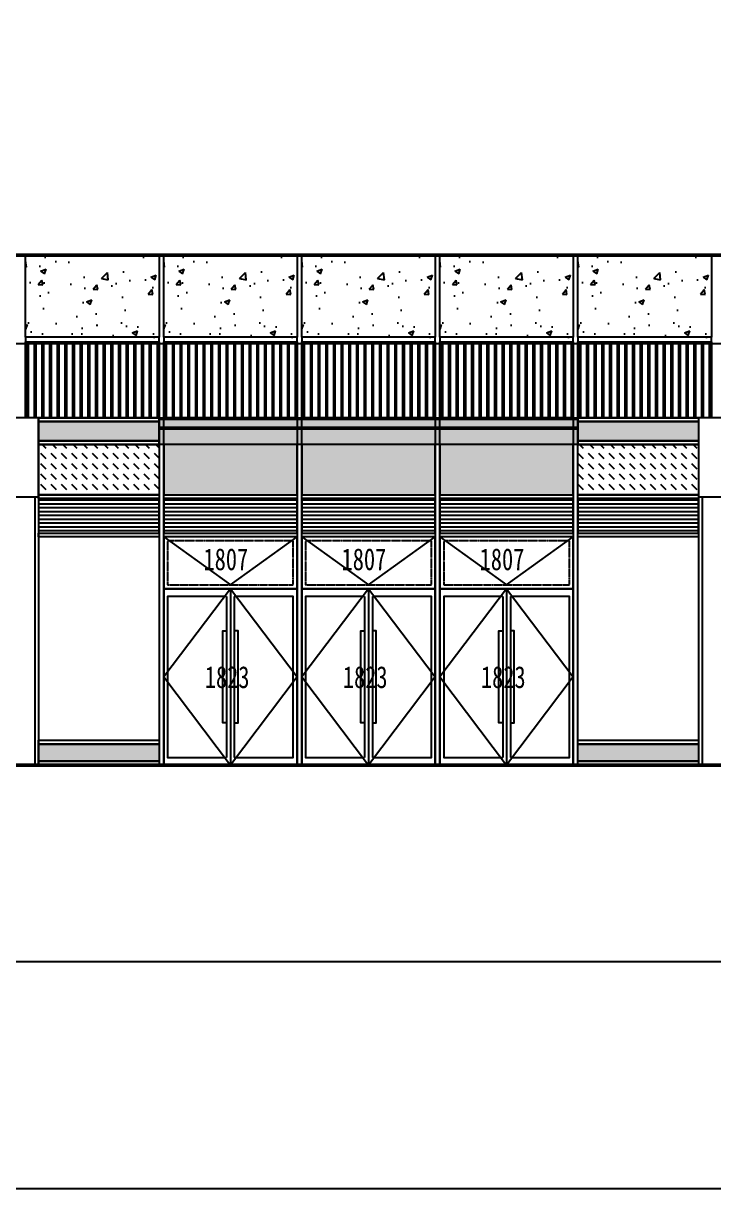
# Model space of a CAD drawing. Extents: x 72637 to 526294, y -245768 to 30884.
# Drawn here: x 348413 to 357413, y -110581 to -95385 of the extents above; entities that cross this region are included whole.
import ezdxf

# ---------------------------------------------------------------- set-up
doc = ezdxf.new("R2010")
doc.units = 0
doc.header["$LTSCALE"] = 10
doc.header["$MEASUREMENT"] = 0
doc.linetypes.add('DASH', pattern=[0.35, 0.25, -0.1])
for name, color, linetype in [('$1$05-填充_天正', 26, 'Continuous'), ('05-填充_156', 156, 'Continuous'), ('05-填充_168', 168, 'Continuous'), ('05-填充_18', 18, 'Continuous'), ('A-C_玻璃幕墙', 140, 'Continuous'), ('A-C_窗', 140, 'Continuous'), ('A-C_门', 150, 'Continuous'), ('D-铝板', 181, 'Continuous'), ('E-立面轮廓', 241, 'Continuous')]:
    doc.layers.add(name, color=color, linetype=linetype)
doc.layers.add('04-不打印_辅助线', color=165, linetype='Continuous', plot=False)
doc.layers.add('DIM_MODI', color=6, linetype='Continuous', plot=False)
doc.styles.add('_TCH_AXIS', font='STXIHEI.TTF', dxfattribs={"width": 0.75})
doc.styles.get("Standard").update_dxf_attribs({"font": 'STXIHEI.TTF', "width": 0.75})

# ---------------------------------------------------------------- blocks, each defined once
blk = doc.blocks.new('jhkuyfuk')
blk.add_lwpolyline([(-200, 0), (200, 0), (200, 4530), (-200, 4530)], close=True)
for points in [[(-200, 3500), (200, 3500)], [(-150, 3500), (-150, 0)], [(150, 3500), (150, 0)]]:
    blk.add_lwpolyline(points)
blk = doc.blocks.new('*U275')
at = {"layer": 'A-C_玻璃幕墙', "rotation": 201.4591234524463}
blk.add_blockref('jhkuyfuk', (-829, 2108), dxfattribs=at)
blk = doc.blocks.new('*U276')
at = {"color": 0, "linetype": 'ByBlock', "lineweight": -2, "transparency": 16777216}
for p in [(0, 0), (-8376, -3293)]:
    blk.add_blockref('*U275', p, dxfattribs=at)
blk = doc.blocks.new('*U418')
at = {"layer": 'A-C_玻璃幕墙'}
blk.add_lwpolyline([(-30, 2265), (-30, -2265), (30, -2265), (30, 2265)], dxfattribs=at)
blk = doc.blocks.new('*U419')
at = {"layer": 'A-C_玻璃幕墙', "color": 0, "linetype": 'ByBlock', "lineweight": -2, "transparency": 16777216}
for p in [(0, 0), (1800, 0), (3600, 0), (5400, 0)]:
    blk.add_blockref('*U418', p, dxfattribs=at)
blk = doc.blocks.new('A$C2E0A5E3B')
blk.add_lwpolyline([(-5, 0), (1735, 0), (1735, 675), (-5, 675)], close=True)
for points in [[(-5, 675), (865, 50)], [(865, 50), (1735, 675)]]:
    blk.add_lwpolyline(points)
at = {"linetype": 'DASH'}
blk.add_lwpolyline([(45, 50), (1685, 50), (1685, 625), (45, 625)], close=True, dxfattribs=at)
at = {"layer": '04-不打印_辅助线', "width": 0.75}
blk.add_text('1807', height=285.4, dxfattribs=at).set_placement((514, 242))
blk = doc.blocks.new('*U420')
at = {"layer": 'A-C_窗'}
blk.add_blockref('A$C2E0A5E3B', (-865, -337.5), dxfattribs=at)
blk = doc.blocks.new('*U421')
at = {"layer": 'A-C_窗', "color": 0, "linetype": 'ByBlock', "lineweight": -2, "transparency": 16777216}
blk.add_blockref('*U420', (0, 0), dxfattribs=at)
blk = doc.blocks.new('*U422')
at = {"layer": 'A-C_窗'}
blk.add_blockref('A$C2E0A5E3B', (-865, -337.5), dxfattribs=at)
blk = doc.blocks.new('*U423')
at = {"layer": 'A-C_窗', "color": 0, "linetype": 'ByBlock', "lineweight": -2, "transparency": 16777216}
blk.add_blockref('*U422', (0, 0), dxfattribs=at)
blk = doc.blocks.new('*U424')
at = {"layer": 'A-C_窗'}
blk.add_blockref('A$C2E0A5E3B', (-865, -337.5), dxfattribs=at)
blk = doc.blocks.new('*U425')
at = {"layer": 'A-C_窗', "color": 0, "linetype": 'ByBlock', "lineweight": -2, "transparency": 16777216}
blk.add_blockref('*U424', (0, 0), dxfattribs=at)
blk = doc.blocks.new('jtdyy')
at = {"layer": '05-填充_168'}
h = blk.add_hatch(color=256, dxfattribs=at)
h.dxf.hatch_style = 1
h.paths.add_polyline_path([(1570, 50), (0, 50), (0, 275), (1570, 275)])
for points in [[(1570, 275), (0, 275), (0, 325), (1570, 325)], [(1570, 50), (0, 50), (0, 275), (1570, 275)], [(1570, 0), (0, 0), (0, 50), (1570, 50)]]:
    blk.add_lwpolyline(points, close=True)
blk = doc.blocks.new('jhtdrjytd')
at = {"layer": '05-填充_156'}
h = blk.add_hatch(dxfattribs=at)
h.set_pattern_fill('_USER', color=256, scale=50, pattern_type=0)
h.set_pattern_definition([(0, (770, 50), (0, 50), [])])
h.paths.add_polyline_path([(0, 50), (1570, 50), (1570, 500), (0, 500)])
at = {"layer": '05-填充_168'}
h = blk.add_hatch(color=256, dxfattribs=at)
h.dxf.hatch_style = 1
h.paths.add_polyline_path([(1570, 1255), (0, 1255), (0, 1505), (1570, 1505)])
for points in [[(1570, 1505), (0, 1505), (0, 1555), (1570, 1555)], [(1570, 1255), (0, 1255), (0, 1505), (1570, 1505)], [(1570, 1205), (0, 1205), (0, 1255), (1570, 1255)], [(1570, 500), (0, 500), (0, 550), (1570, 550)], [(0, 50), (1570, 50), (1570, 500), (0, 500)], [(1570, 0), (0, 0), (0, 50), (1570, 50)]]:
    blk.add_lwpolyline(points, close=True)
blk = doc.blocks.new('*U426')
at = {"layer": 'A-C_玻璃幕墙'}
for name, p in [('jhtdrjytd', (-785, 710)), ('jtdyy', (-785, -2265))]:
    blk.add_blockref(name, p, dxfattribs=at)
blk = doc.blocks.new('*U427')
at = {"layer": 'A-C_玻璃幕墙', "color": 0, "linetype": 'ByBlock', "lineweight": -2, "transparency": 16777216}
for p in [(0, 0), (7030, 0)]:
    blk.add_blockref('*U426', p, dxfattribs=at)
blk = doc.blocks.new('*U126')
at = {"layer": '05-填充_156'}
h = blk.add_hatch(dxfattribs=at)
h.set_pattern_fill('_USER', color=256, scale=50, pattern_type=0)
h.set_pattern_definition([(0, (940, 50), (0, 50), [])])
h.paths.add_polyline_path([(0, 50), (1740, 50), (1740, 500), (0, 500)])
at = {"layer": '05-填充_168'}
h = blk.add_hatch(color=256, dxfattribs=at)
h.dxf.hatch_style = 1
h.paths.add_polyline_path([(1740, 1205), (0, 1205), (0, 550), (1740, 550)])
for points in [[(0, 1555), (1740, 1555)], [(1740, 1205), (0, 1205)]]:
    blk.add_lwpolyline(points)
for points in [[(0, 550), (1740, 550), (1740, 1205), (0, 1205)], [(1740, 500), (0, 500), (0, 550), (1740, 550)], [(0, 50), (1740, 50), (1740, 500), (0, 500)], [(1740, 0), (0, 0), (0, 50), (1740, 50)]]:
    blk.add_lwpolyline(points, close=True)
blk = doc.blocks.new('*U428')
at = {"layer": 'A-C_玻璃幕墙'}
blk.add_blockref('*U126', (-870, -777), dxfattribs=at)
blk = doc.blocks.new('*U429')
at = {"layer": 'A-C_玻璃幕墙', "color": 0, "linetype": 'ByBlock', "lineweight": -2, "transparency": 16777216}
for p in [(0, 0), (1800, 0), (3600, 0)]:
    blk.add_blockref('*U428', p, dxfattribs=at)
blk = doc.blocks.new('*U88')
at = {"layer": '05-填充_18'}
h = blk.add_hatch(color=256, dxfattribs=at)
h.dxf.hatch_style = 1
h.paths.add_polyline_path([(0, 350), (5460, 350), (5460, 0), (0, 0)])
blk.add_lwpolyline([(0, 350), (5460, 350), (5460, 0), (0, 0)], close=True)
for points in [[(5460, 325), (0, 325)], [(0, 225), (5460, 225)], [(5460, 200), (0, 200)]]:
    blk.add_lwpolyline(points)
blk = doc.blocks.new('*U430')
at = {"layer": 'A-C_玻璃幕墙', "rotation": 201.4591234524463}
blk.add_blockref('jhkuyfuk', (-829, 2108), dxfattribs=at)
blk = doc.blocks.new('*U431')
at = {"color": 0, "linetype": 'ByBlock', "lineweight": -2, "transparency": 16777216}
for p in [(0, 0), (-8376, -3293)]:
    blk.add_blockref('*U430', p, dxfattribs=at)
blk = doc.blocks.new('*U148')
at = {"layer": '05-填充_156'}
h = blk.add_hatch(dxfattribs=at)
h.set_pattern_fill('DASH', color=256, scale=100, angle=315)
h.set_pattern_definition([(315, (-155019.49, 99447.835), (134.70384, -3e-14), [95.25, -95.25])])
h.paths.add_polyline_path([(0, 655), (1570, 655), (1570, 0), (0, 0)])
blk.add_lwpolyline([(0, 655), (1570, 655), (1570, 0), (0, 0)], close=True)
blk = doc.blocks.new('A$C5BC7050D')
for points in [[(-1735, 0), (5, 0), (5, 2300), (-1735, 2300)], [(-915, 550), (-965, 550), (-965, 1750), (-915, 1750)], [(-815, 550), (-765, 550), (-765, 1750), (-815, 1750)]]:
    blk.add_lwpolyline(points, close=True)
for points in [[(-865, 2300), (-1735, 1150), (-865, 0)], [(-865, 2300), (-865, 0)], [(-865, 2300), (5, 1150), (-865, 0)], [(-915, 2200), (-1685, 2200), (-1685, 100), (-915, 100)], [(-915, 2200), (-915, 100)], [(-815, 2200), (-815, 100)], [(-815, 100), (-45, 100), (-45, 2200), (-815, 2200)]]:
    blk.add_lwpolyline(points)
at = {"layer": '04-不打印_辅助线', "style": '_TCH_AXIS', "width": 0.75}
blk.add_text('1823', height=285.4, dxfattribs=at).set_placement((-1199, 1005))
blk = doc.blocks.new('*U2244')
at = {"layer": 'A-C_门'}
blk.add_blockref('A$C5BC7050D', (865, -1150), dxfattribs=at)
blk = doc.blocks.new('*U2245')
at = {"layer": 'DIM_MODI', "color": 0, "linetype": 'ByBlock', "lineweight": -2, "transparency": 16777216}
for p in [(0, 0), (1800, 0), (3600, 0)]:
    blk.add_blockref('*U2244', p, dxfattribs=at)
blk = doc.blocks.new('*U234')
at = {"layer": '05-填充_156'}
h = blk.add_hatch(dxfattribs=at)
h.set_pattern_fill('_USER', color=256, scale=100, angle=90, pattern_type=0)
h.set_pattern_definition([(90, (60, 940), (-100, 6e-15), [])])
h.paths.add_polyline_path([(0, 990), (1740, 990), (1740, 0), (0, 0)])
h = blk.add_hatch(dxfattribs=at)
h.set_pattern_fill('_USER', color=256, scale=100, angle=90, pattern_type=0)
h.set_pattern_definition([(90, (80, 940), (-100, 6e-15), [])])
h.paths.add_polyline_path([(0, 990), (1740, 990), (1740, 0), (0, 0)])
for points in [[(1740, 1050), (0, 1050), (0, 2120), (1740, 2120)], [(0, 990), (1740, 990), (1740, 1050), (0, 1050)], [(0, 990), (1740, 990), (1740, 0), (0, 0)]]:
    blk.add_lwpolyline(points, close=True)

msp = doc.modelspace()

# ---------------------------------------------------------------- hatches: boundary and pattern name
at = {"layer": '$1$05-填充_天正'}
h = msp.add_hatch(dxfattribs=at)
h.set_pattern_fill('混凝土', color=256, scale=100)
h.set_pattern_definition([(50, (529900.27, 16337.55), (717.2602, -62.7521), [75, -825]), (355, (529900.3, 16337.55), (-138.7513, 752.1921), [60, -660]), (100.4514, (529960.04, 16332.3), (578.5094, 689.4395), [63.7402, -701.142]), (46.1842, (529900.3, 16537.55), (1067.241, -165.519), [112.5, -1237.5]), (96.6356, (529989.2, 16523.8), (934.6627, 974.118), [95.6103, -1051.713]), (351.1842, (529900.3, 16537.6), (934.662, 974.1186), [90, -990]), (21, (530000.27, 16487.55), (596.907, -402.6189), [75, -825]), (326, (530000.3, 16487.55), (243.3153, 725.15), [60, -660]), (71.4514, (530050, 16454), (840.2226, 322.5305), [63.7402, -701.142]), (37.5, (529900.27, 16337.55), (12.15986, 332.89385), [0, -652, 0, -670, 0, -662.5]), (7.5, (529900.27, 16337.55), (263.06954, 394.4117), [0, -382, 0, -637, 0, -252.5]), (327.5, (529677.27, 16337.55), (533.82244, -22.55487), [0, -250, 0, -780, 0, -1035]), (317.5, (529577.27, 16337.55), (583.1862, 100.105), [0, -325, 0, -518, 0, -735])])
h.paths.add_polyline_path([(348442.9, -98408), (350182.9, -98408), (350182.9, -99478), (348442.9, -99478)])
h = msp.add_hatch(dxfattribs=at)
h.set_pattern_fill('混凝土', color=256, scale=100)
h.set_pattern_definition([(50, (531700.27, 16337.55), (717.2602, -62.7521), [75, -825]), (355, (531700.3, 16337.55), (-138.7513, 752.1921), [60, -660]), (100.4514, (531760.04, 16332.3), (578.5094, 689.4395), [63.7402, -701.142]), (46.1842, (531700.3, 16537.55), (1067.241, -165.519), [112.5, -1237.5]), (96.6356, (531789.2, 16523.8), (934.6627, 974.118), [95.6103, -1051.713]), (351.1842, (531700.3, 16537.6), (934.662, 974.1186), [90, -990]), (21, (531800.27, 16487.55), (596.907, -402.6189), [75, -825]), (326, (531800.3, 16487.55), (243.3153, 725.15), [60, -660]), (71.4514, (531850, 16454), (840.2226, 322.5305), [63.7402, -701.142]), (37.5, (531700.27, 16337.55), (12.15986, 332.89385), [0, -652, 0, -670, 0, -662.5]), (7.5, (531700.27, 16337.55), (263.06954, 394.4117), [0, -382, 0, -637, 0, -252.5]), (327.5, (531477.27, 16337.55), (533.82244, -22.55487), [0, -250, 0, -780, 0, -1035]), (317.5, (531377.27, 16337.55), (583.1862, 100.105), [0, -325, 0, -518, 0, -735])])
h.paths.add_polyline_path([(350242.9, -98408), (351982.9, -98408), (351982.9, -99478), (350242.9, -99478)])
h = msp.add_hatch(dxfattribs=at)
h.set_pattern_fill('混凝土', color=256, scale=100)
h.set_pattern_definition([(50, (533500.27, 16337.55), (717.2602, -62.7521), [75, -825]), (355, (533500.3, 16337.55), (-138.7513, 752.1921), [60, -660]), (100.4514, (533560.04, 16332.3), (578.5094, 689.4395), [63.7402, -701.142]), (46.1842, (533500.3, 16537.55), (1067.241, -165.519), [112.5, -1237.5]), (96.6356, (533589.2, 16523.8), (934.6627, 974.118), [95.6103, -1051.713]), (351.1842, (533500.3, 16537.6), (934.662, 974.1186), [90, -990]), (21, (533600.27, 16487.55), (596.907, -402.6189), [75, -825]), (326, (533600.3, 16487.55), (243.3153, 725.15), [60, -660]), (71.4514, (533650, 16454), (840.2226, 322.5305), [63.7402, -701.142]), (37.5, (533500.27, 16337.55), (12.15986, 332.89385), [0, -652, 0, -670, 0, -662.5]), (7.5, (533500.27, 16337.55), (263.06954, 394.4117), [0, -382, 0, -637, 0, -252.5]), (327.5, (533277.27, 16337.55), (533.82244, -22.55487), [0, -250, 0, -780, 0, -1035]), (317.5, (533177.27, 16337.55), (583.1862, 100.105), [0, -325, 0, -518, 0, -735])])
h.paths.add_polyline_path([(352042.9, -98408), (353782.9, -98408), (353782.9, -99478), (352042.9, -99478)])
h = msp.add_hatch(dxfattribs=at)
h.set_pattern_fill('混凝土', color=256, scale=100)
h.set_pattern_definition([(50, (535300.27, 16337.55), (717.2602, -62.7521), [75, -825]), (355, (535300.3, 16337.55), (-138.7513, 752.1921), [60, -660]), (100.4514, (535360.04, 16332.3), (578.5094, 689.4395), [63.7402, -701.142]), (46.1842, (535300.3, 16537.55), (1067.241, -165.519), [112.5, -1237.5]), (96.6356, (535389.2, 16523.8), (934.6627, 974.118), [95.6103, -1051.713]), (351.1842, (535300.3, 16537.6), (934.662, 974.1186), [90, -990]), (21, (535400.27, 16487.55), (596.907, -402.6189), [75, -825]), (326, (535400.3, 16487.55), (243.3153, 725.15), [60, -660]), (71.4514, (535450, 16454), (840.2226, 322.5305), [63.7402, -701.142]), (37.5, (535300.27, 16337.55), (12.15986, 332.89385), [0, -652, 0, -670, 0, -662.5]), (7.5, (535300.27, 16337.55), (263.06954, 394.4117), [0, -382, 0, -637, 0, -252.5]), (327.5, (535077.27, 16337.55), (533.82244, -22.55487), [0, -250, 0, -780, 0, -1035]), (317.5, (534977.27, 16337.55), (583.1862, 100.105), [0, -325, 0, -518, 0, -735])])
h.paths.add_polyline_path([(353842.9, -98408), (355582.9, -98408), (355582.9, -99478), (353842.9, -99478)])
h = msp.add_hatch(dxfattribs=at)
h.set_pattern_fill('混凝土', color=256, scale=100)
h.set_pattern_definition([(50, (537100.27, 16337.55), (717.2602, -62.7521), [75, -825]), (355, (537100.3, 16337.55), (-138.7513, 752.1921), [60, -660]), (100.4514, (537160.04, 16332.3), (578.5094, 689.4395), [63.7402, -701.142]), (46.1842, (537100.3, 16537.55), (1067.241, -165.519), [112.5, -1237.5]), (96.6356, (537189.2, 16523.8), (934.6627, 974.118), [95.6103, -1051.713]), (351.1842, (537100.3, 16537.6), (934.662, 974.1186), [90, -990]), (21, (537200.27, 16487.55), (596.907, -402.6189), [75, -825]), (326, (537200.3, 16487.55), (243.3153, 725.15), [60, -660]), (71.4514, (537250, 16454), (840.2226, 322.5305), [63.7402, -701.142]), (37.5, (537100.27, 16337.55), (12.15986, 332.89385), [0, -652, 0, -670, 0, -662.5]), (7.5, (537100.27, 16337.55), (263.06954, 394.4117), [0, -382, 0, -637, 0, -252.5]), (327.5, (536877.27, 16337.55), (533.82244, -22.55487), [0, -250, 0, -780, 0, -1035]), (317.5, (536777.27, 16337.55), (583.1862, 100.105), [0, -325, 0, -518, 0, -735])])
h.paths.add_polyline_path([(355642.9, -98408), (357382.9, -98408), (357382.9, -99478), (355642.9, -99478)])

# ---------------------------------------------------------------- linework, layer by layer
at = {"layer": '04-不打印_辅助线'}
for points in [[(276006.9, -86708.1), (491047.3, -86708.1), (491047.3, -110581.4), (276006.9, -110581.4)], [(121958, -94242.8), (483151.6, -94242.8), (483151.6, -107623.6), (121958, -107623.6)]]:
    msp.add_lwpolyline(points, close=True, dxfattribs=at)
msp.add_lwpolyline([(86875.4, -99558), (483716.9, -99558)], dxfattribs=at)
at = {"layer": 'E-立面轮廓', "const_width": 50}
msp.add_lwpolyline([(337888.4, -101583), (337888.4, -105058), (358812.9, -105058), (358812.9, -98408), (337888.4, -98408)], dxfattribs=at)

# ---------------------------------------------------------------- block references
at = {"rotation": 158.540876547554}
for name, p in [('*U276', (339412.9, -102793)), ('*U431', (348412.9, -102793))]:
    msp.add_blockref(name, p, dxfattribs=at)
at = {"layer": 'A-C_玻璃幕墙'}
for name, p in [('*U234', (348442.9, -100528)), ('*U234', (350242.9, -100528)), ('*U234', (352042.9, -100528)), ('*U234', (353842.9, -100528)), ('*U234', (355642.9, -100528)), ('*U427', (349397.9, -102793)), ('*U419', (350212.9, -102793)), ('*U429', (351112.9, -101305.5)), ('*U148', (348612.9, -101533)), ('*U148', (355642.9, -101533))]:
    msp.add_blockref(name, p, dxfattribs=at)
at = {"layer": 'A-C_窗'}
for name, p in [('*U423', (351112.9, -102420.5)), ('*U421', (352912.9, -102420.5)), ('*U425', (354712.9, -102420.5))]:
    msp.add_blockref(name, p, dxfattribs=at)
at = {"layer": 'D-铝板'}
msp.add_blockref('*U88', (350182.9, -100878), dxfattribs=at)
at = {"layer": 'DIM_MODI'}
msp.add_blockref('*U2245', (351112.9, -103908), dxfattribs=at)

doc.saveas('drawing.dxf')
